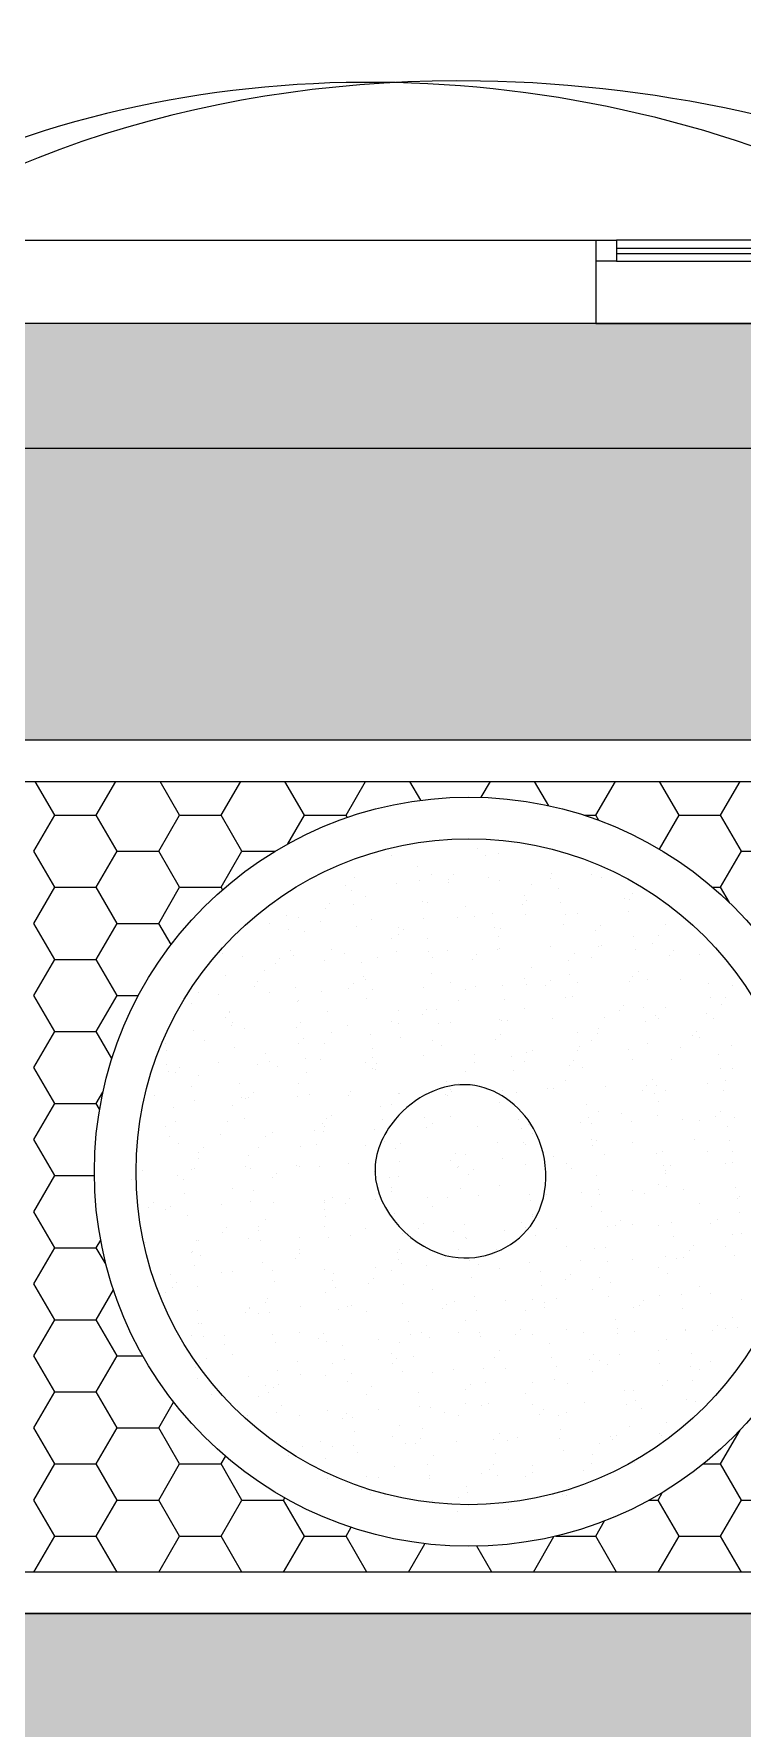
# Model space of a CAD drawing. Header units: metres. Extents: x -22 to 82, y -7 to 32.
# Drawn here: x -15.594 to -13.893, y 9.725 to 13.796 of the extents above; entities that cross this region are included whole.
import ezdxf

# ---------------------------------------------------------------- set-up
doc = ezdxf.new("R2010")
doc.units = ezdxf.units.M
doc.header["$LTSCALE"] = 2
doc.header["$MEASUREMENT"] = 0
doc.layers.add('ZHATCH_VEREDA', color=254, linetype='CONTINUOUS')
doc.layers.add('ZSILUETAEDIFICIO', color=253, linetype='CONTINUOUS')

msp = doc.modelspace()

# ---------------------------------------------------------------- hatches: boundary and pattern name
at = {"layer": 'ZHATCH_VEREDA'}
h = msp.add_hatch(color=256, dxfattribs=at)
h.dxf.hatch_style = 1
h.paths.add_polyline_path([(-10.9944, 13.1), (-18.2444, 13.1), (-18.2444, 12.1), (-10.9944, 12.1)])
h = msp.add_hatch(color=256, dxfattribs=at)
h.dxf.hatch_style = 1
h.paths.add_polyline_path([(-10.9944, 10), (-18.2444, 10), (-18.2444, 8.5), (-10.9944, 8.5)])

# ---------------------------------------------------------------- linework, layer by layer
at = {"layer": 'ZSILUETAEDIFICIO'}
for p, q in [((-15.7946, 13.3, 0), (-14.2446, 13.3, 0)), ((-14.2446, 13.3, 0), (-14.2446, 13.1, 0)), ((-10.9944, 13.1), (-18.0444, 13.1)), ((-14.2446, 13.1, 0), (-15.7946, 13.1, 0)), ((-14.2446, 13.1, 0), (-13.3446, 13.1, 0)), ((-18.8445, 12.8005), (-10.9944, 12.8005)), ((-18.0944, 12.1), (-10.9944, 12.1)), ((-17.9944, 12), (-11.0944, 12)), ((-11.0944, 10.1), (-17.9944, 10.1)), ((-10.9944, 10.0004), (-18.8569, 10.0006)), ((-10.9944, 10), (-18.0944, 10))]:
    msp.add_line(p, q, dxfattribs=at)
at = {"layer": 'ZSILUETAEDIFICIO', "linetype": 'Continuous'}
for p, q in [((-14.2446, 13.3, 0), (-14.1943, 13.3, 0)), ((-13.3949, 13.3, 0), (-14.1943, 13.3, 0)), ((-14.1943, 13.3, 0), (-14.1943, 13.2497, 0)), ((-13.3949, 13.2805, 0), (-14.1943, 13.2805, 0)), ((-14.1943, 13.2497, 0), (-14.2446, 13.2497, 0)), ((-14.1943, 13.2684, 0), (-13.3949, 13.2684, 0)), ((-14.1943, 13.2497, 0), (-13.3949, 13.2497, 0)), ((-15.5444, 11.9187), (-15.5913, 12)), ((-15.4444, 11.9187), (-15.3974, 12)), ((-15.2444, 11.9187), (-15.2913, 12)), ((-15.1444, 11.9187), (-15.0974, 12)), ((-14.9444, 11.9187), (-14.9913, 12)), ((-14.8444, 11.9187), (-14.7974, 12)), ((-14.6651, 11.9545), (-14.6913, 12)), ((-14.5196, 11.9616), (-14.4974, 12)), ((-14.3575, 11.9414), (-14.3913, 12)), ((-14.2444, 11.9187), (-14.1974, 12)), ((-14.0444, 11.9187), (-14.0913, 12)), ((-13.9444, 11.9187), (-13.8974, 12)), ((-15.5944, 11.832), (-15.5444, 11.9187)), ((-15.5444, 11.9187), (-15.4444, 11.9187)), ((-15.3944, 11.832), (-15.4444, 11.9187)), ((-15.2944, 11.832), (-15.2444, 11.9187)), ((-15.2444, 11.9187), (-15.1444, 11.9187)), ((-15.0944, 11.832), (-15.1444, 11.9187)), ((-14.984, 11.8499), (-14.9444, 11.9187)), ((-14.9444, 11.9187), (-14.8444, 11.9187)), ((-14.8413, 11.9133), (-14.8444, 11.9187)), ((-14.273, 11.9187), (-14.2444, 11.9187)), ((-14.2372, 11.9063), (-14.2444, 11.9187)), ((-14.0915, 11.8371), (-14.0444, 11.9187)), ((-14.0444, 11.9187), (-13.9444, 11.9187)), ((-13.8944, 11.832), (-13.9444, 11.9187)), ((-15.5444, 11.7454), (-15.5944, 11.832)), ((-15.4444, 11.7454), (-15.3944, 11.832)), ((-15.3944, 11.832), (-15.2944, 11.832)), ((-15.2444, 11.7454), (-15.2944, 11.832)), ((-15.1444, 11.7454), (-15.0944, 11.832)), ((-15.0944, 11.832), (-15.015, 11.832)), ((-14.7362, 11.8209), (-14.7362, 11.8209)), ((-14.5282, 11.8397), (-14.5282, 11.8397)), ((-14.5098, 11.8214), (-14.5098, 11.8214)), ((-14.4776, 11.8271), (-14.4776, 11.8271)), ((-13.9444, 11.7454), (-13.8944, 11.832)), ((-13.8944, 11.832), (-13.7944, 11.832)), ((-14.8248, 11.7698), (-14.8248, 11.7698)), ((-14.6721, 11.7958), (-14.6721, 11.7958)), ((-14.6379, 11.7754), (-14.6379, 11.7754)), ((-14.5866, 11.776), (-14.5866, 11.776)), ((-14.503, 11.7694), (-14.503, 11.7694)), ((-14.3528, 11.766), (-14.3528, 11.766)), ((-14.3519, 11.7785), (-14.3519, 11.7785)), ((-14.2551, 11.7767), (-14.2551, 11.7767)), ((-14.2295, 11.77), (-14.2295, 11.77)), ((-15.5944, 11.6588), (-15.5444, 11.7454)), ((-15.5444, 11.7454), (-15.4444, 11.7454)), ((-15.3944, 11.6588), (-15.4444, 11.7454)), ((-15.2944, 11.6588), (-15.2444, 11.7454)), ((-15.2444, 11.7454), (-15.1444, 11.7454)), ((-15.1411, 11.7398), (-15.1444, 11.7454)), ((-14.8461, 11.7498), (-14.8461, 11.7498)), ((-14.8301, 11.7367), (-14.8301, 11.7367)), ((-14.7228, 11.7539), (-14.7228, 11.7539)), ((-14.6678, 11.7624), (-14.6678, 11.7624)), ((-14.5994, 11.7579), (-14.5994, 11.7579)), ((-14.5974, 11.7642), (-14.5974, 11.7642)), ((-14.4761, 11.7619), (-14.4761, 11.7619)), ((-14.4153, 11.725), (-14.4153, 11.725)), ((-14.3981, 11.752), (-14.3981, 11.752)), ((-14.3336, 11.7415), (-14.3336, 11.7415)), ((-14.1567, 11.7312), (-14.1567, 11.7312)), ((-13.9634, 11.7454), (-13.9444, 11.7454)), ((-13.9233, 11.7089), (-13.9444, 11.7454)), ((-14.894, 11.6943), (-14.894, 11.6943)), ((-14.8832, 11.7061), (-14.8832, 11.7061)), ((-14.8257, 11.7034), (-14.8257, 11.7034)), ((-14.7981, 11.7237), (-14.7981, 11.7237)), ((-14.6609, 11.7104), (-14.6609, 11.7104)), ((-14.6484, 11.7085), (-14.6484, 11.7085)), ((-14.5584, 11.7003), (-14.5584, 11.7003)), ((-14.421, 11.703), (-14.421, 11.703)), ((-14.4102, 11.7148), (-14.4102, 11.7148)), ((-14.3292, 11.7082), (-14.3292, 11.7082)), ((-14.2895, 11.6835), (-14.2895, 11.6835)), ((-14.1755, 11.7173), (-14.1755, 11.7173)), ((-14.1662, 11.6875), (-14.1662, 11.6875)), ((-14.1644, 11.7152), (-14.1644, 11.7152)), ((-15.5444, 11.5722), (-15.5944, 11.6588)), ((-15.4444, 11.5722), (-15.3944, 11.6588)), ((-15.3944, 11.6588), (-15.2944, 11.6588)), ((-15.2648, 11.6076), (-15.2944, 11.6588)), ((-15.0294, 11.6593), (-15.0294, 11.6593)), ((-14.988, 11.6777), (-14.988, 11.6777)), ((-14.9836, 11.6444), (-14.9836, 11.6444)), ((-14.9584, 11.672), (-14.9584, 11.672)), ((-14.9061, 11.6633), (-14.9061, 11.6633)), ((-14.8188, 11.6514), (-14.8188, 11.6514)), ((-14.7828, 11.6673), (-14.7828, 11.6673)), ((-14.7187, 11.6486), (-14.7187, 11.6486)), ((-14.7068, 11.6448), (-14.7068, 11.6448)), ((-14.6594, 11.6714), (-14.6594, 11.6714)), ((-14.5756, 11.6733), (-14.5756, 11.6733)), ((-14.5361, 11.6754), (-14.5361, 11.6754)), ((-14.4915, 11.6825), (-14.4915, 11.6825)), ((-14.4871, 11.6492), (-14.4871, 11.6492)), ((-14.4721, 11.6473), (-14.4721, 11.6473)), ((-14.4128, 11.6794), (-14.4128, 11.6794)), ((-14.3223, 11.6562), (-14.3223, 11.6562)), ((-14.317, 11.6795), (-14.317, 11.6795)), ((-14.2339, 11.6536), (-14.2339, 11.6536)), ((-14.0773, 11.656), (-14.0773, 11.656)), ((-14.945, 11.6386), (-14.945, 11.6386)), ((-14.7359, 11.6216), (-14.7359, 11.6216)), ((-14.7176, 11.633), (-14.7176, 11.633)), ((-14.6495, 11.6235), (-14.6495, 11.6235)), ((-14.4772, 11.6278), (-14.4772, 11.6278)), ((-14.3536, 11.6022), (-14.3536, 11.6022)), ((-14.2447, 11.6418), (-14.2447, 11.6418)), ((-14.2375, 11.6043), (-14.2375, 11.6043)), ((-14.2303, 11.6063), (-14.2303, 11.6063)), ((-14.153, 11.6282), (-14.153, 11.6282)), ((-14.107, 11.6103), (-14.107, 11.6103)), ((-14.0945, 11.629), (-14.0945, 11.629)), ((-15.5944, 11.4856), (-15.5444, 11.5722)), ((-15.5444, 11.5722), (-15.4444, 11.5722)), ((-15.3944, 11.4856), (-15.4444, 11.5722)), ((-15.1416, 11.5854), (-15.1416, 11.5854)), ((-15.0935, 11.5781), (-15.0935, 11.5781)), ((-15.0142, 11.5631), (-15.0142, 11.5631)), ((-15.0034, 11.5749), (-15.0034, 11.5749)), ((-14.9768, 11.5924), (-14.9768, 11.5924)), ((-14.9702, 11.5821), (-14.9702, 11.5821)), ((-14.8961, 11.5699), (-14.8961, 11.5699)), ((-14.8789, 11.5969), (-14.8789, 11.5969)), ((-14.8469, 11.5861), (-14.8469, 11.5861)), ((-14.8074, 11.5645), (-14.8074, 11.5645)), ((-14.7686, 11.5774), (-14.7686, 11.5774)), ((-14.7235, 11.5902), (-14.7235, 11.5902)), ((-14.6451, 11.5902), (-14.6451, 11.5902)), ((-14.6375, 11.5761), (-14.6375, 11.5761)), ((-14.6002, 11.5942), (-14.6002, 11.5942)), ((-14.5412, 11.5718), (-14.5412, 11.5718)), ((-14.5304, 11.5836), (-14.5304, 11.5836)), ((-14.4803, 11.5971), (-14.4803, 11.5971)), ((-14.4769, 11.5982), (-14.4769, 11.5982)), ((-14.3109, 11.5692), (-14.3109, 11.5692)), ((-14.2957, 11.5861), (-14.2957, 11.5861)), ((-14.2547, 11.5773), (-14.2547, 11.5773)), ((-14.1486, 11.5949), (-14.1486, 11.5949)), ((-14.0683, 11.5806), (-14.0683, 11.5806)), ((-14.0575, 11.5924), (-14.0575, 11.5924)), ((-13.9961, 11.5836), (-13.9961, 11.5836)), ((-15.1347, 11.5334), (-15.1347, 11.5334)), ((-15.0392, 11.5452), (-15.0392, 11.5452)), ((-14.803, 11.5312), (-14.803, 11.5312)), ((-14.7978, 11.5244), (-14.7978, 11.5244)), ((-14.6382, 11.5381), (-14.6382, 11.5381)), ((-14.415, 11.5257), (-14.415, 11.5257)), ((-14.3978, 11.5526), (-14.3978, 11.5526)), ((-14.3541, 11.5224), (-14.3541, 11.5224)), ((-14.3065, 11.5359), (-14.3065, 11.5359)), ((-14.1564, 11.5319), (-14.1564, 11.5319)), ((-14.1417, 11.5429), (-14.1417, 11.5429)), ((-14.1193, 11.5249), (-14.1193, 11.5249)), ((-14.0407, 11.524), (-14.0407, 11.524)), ((-15.5444, 11.399), (-15.5944, 11.4856)), ((-15.4444, 11.399), (-15.3944, 11.4856)), ((-15.3944, 11.4856), (-15.3431, 11.4856)), ((-15.1995, 11.4935), (-15.1995, 11.4935)), ((-15.1506, 11.4877), (-15.1506, 11.4877)), ((-15.0652, 11.5074), (-15.0652, 11.5074)), ((-15.0564, 11.5182), (-15.0564, 11.5182)), ((-15.0273, 11.4917), (-15.0273, 11.4917)), ((-14.9653, 11.5055), (-14.9653, 11.5055)), ((-14.9039, 11.4958), (-14.9039, 11.4958)), ((-14.8378, 11.5019), (-14.8378, 11.5019)), ((-14.827, 11.5137), (-14.827, 11.5137)), ((-14.7806, 11.4998), (-14.7806, 11.4998)), ((-14.6573, 11.5038), (-14.6573, 11.5038)), ((-14.5923, 11.5162), (-14.5923, 11.5162)), ((-14.558, 11.501), (-14.558, 11.501)), ((-14.534, 11.5079), (-14.534, 11.5079)), ((-14.4688, 11.5102), (-14.4688, 11.5102)), ((-14.4107, 11.5119), (-14.4107, 11.5119)), ((-14.3649, 11.5106), (-14.3649, 11.5106)), ((-14.3166, 11.4802), (-14.3166, 11.4802)), ((-14.2997, 11.4839), (-14.2997, 11.4839)), ((-14.2874, 11.5159), (-14.2874, 11.5159)), ((-14.164, 11.52), (-14.164, 11.52)), ((-13.9724, 11.515), (-13.9724, 11.515)), ((-13.968, 11.4817), (-13.968, 11.4817)), ((-13.9338, 11.4814), (-13.9338, 11.4814)), ((-13.9166, 11.5084), (-13.9166, 11.5084)), ((-15.2167, 11.4665), (-15.2167, 11.4665)), ((-15.1236, 11.4437), (-15.1236, 11.4437)), ((-15.1233, 11.4465), (-15.1233, 11.4465)), ((-14.9609, 11.4722), (-14.9609, 11.4722)), ((-14.958, 11.4727), (-14.958, 11.4727)), ((-14.8888, 11.4462), (-14.8888, 11.4462)), ((-14.7962, 11.4791), (-14.7962, 11.4791)), ((-14.7183, 11.4493), (-14.7183, 11.4493)), ((-14.6614, 11.4407), (-14.6614, 11.4407)), ((-14.6506, 11.4525), (-14.6506, 11.4525)), ((-14.6268, 11.4512), (-14.6268, 11.4512)), ((-14.5752, 11.474), (-14.5752, 11.474)), ((-14.4645, 11.4769), (-14.4645, 11.4769)), ((-14.4159, 11.4549), (-14.4159, 11.4549)), ((-14.1885, 11.4494), (-14.1885, 11.4494)), ((-14.1777, 11.4612), (-14.1777, 11.4612)), ((-14.1303, 11.456), (-14.1303, 11.456)), ((-14.0769, 11.4567), (-14.0769, 11.4567)), ((-13.9774, 11.4415), (-13.9774, 11.4415)), ((-13.943, 11.4637), (-13.943, 11.4637)), ((-15.5944, 11.3124), (-15.5444, 11.399)), ((-15.5444, 11.399), (-15.4444, 11.399)), ((-15.4069, 11.3342), (-15.4444, 11.399)), ((-15.2106, 11.4012), (-15.2106, 11.4012)), ((-15.1344, 11.4319), (-15.1344, 11.4319)), ((-15.1189, 11.4131), (-15.1189, 11.4131)), ((-15.1183, 11.4211), (-15.1183, 11.4211)), ((-15.0873, 11.4052), (-15.0873, 11.4052)), ((-14.9639, 11.4092), (-14.9639, 11.4092)), ((-14.9541, 11.4201), (-14.9541, 11.4201)), ((-14.8406, 11.4133), (-14.8406, 11.4133)), ((-14.7355, 11.4223), (-14.7355, 11.4223)), ((-14.7173, 11.4173), (-14.7173, 11.4173)), ((-14.6224, 11.4179), (-14.6224, 11.4179)), ((-14.594, 11.4213), (-14.594, 11.4213)), ((-14.4769, 11.4285), (-14.4769, 11.4285)), ((-14.4707, 11.4254), (-14.4707, 11.4254)), ((-14.4576, 11.4249), (-14.4576, 11.4249)), ((-14.3474, 11.4294), (-14.3474, 11.4294)), ((-14.2372, 11.405), (-14.2372, 11.405)), ((-14.224, 11.4334), (-14.224, 11.4334)), ((-14.1259, 11.4226), (-14.1259, 11.4226)), ((-14.1007, 11.4375), (-14.1007, 11.4375)), ((-14.0941, 11.4297), (-14.0941, 11.4297)), ((-14.0013, 11.4), (-14.0013, 11.4)), ((-13.9611, 11.4296), (-13.9611, 11.4296)), ((-15.2812, 11.3874), (-15.2812, 11.3874)), ((-15.2786, 11.3694), (-15.2786, 11.3694)), ((-15.1854, 11.3762), (-15.1854, 11.3762)), ((-15.112, 11.3611), (-15.112, 11.3611)), ((-14.958, 11.3707), (-14.958, 11.3707)), ((-14.9472, 11.3825), (-14.9472, 11.3825)), ((-14.8958, 11.3706), (-14.8958, 11.3706)), ((-14.8786, 11.3976), (-14.8786, 11.3976)), ((-14.7847, 11.3922), (-14.7847, 11.3922)), ((-14.7803, 11.3589), (-14.7803, 11.3589)), ((-14.7125, 11.385), (-14.7125, 11.385)), ((-14.6371, 11.3768), (-14.6371, 11.3768)), ((-14.6155, 11.3659), (-14.6155, 11.3659)), ((-14.4851, 11.3794), (-14.4851, 11.3794)), ((-14.4743, 11.3912), (-14.4743, 11.3912)), ((-14.2882, 11.3969), (-14.2882, 11.3969)), ((-14.2838, 11.3636), (-14.2838, 11.3636)), ((-14.2544, 11.378), (-14.2544, 11.378)), ((-14.2395, 11.3937), (-14.2395, 11.3937)), ((-14.1191, 11.3706), (-14.1191, 11.3706)), ((-14.0415, 11.3603), (-14.0415, 11.3603)), ((-14.0121, 11.3882), (-14.0121, 11.3882)), ((-13.9957, 11.3843), (-13.9957, 11.3843)), ((-13.9182, 11.3643), (-13.9182, 11.3643)), ((-15.2768, 11.3541), (-15.2768, 11.3541)), ((-15.2747, 11.32), (-15.2747, 11.32)), ((-15.1514, 11.324), (-15.1514, 11.324)), ((-15.056, 11.3189), (-15.056, 11.3189)), ((-15.0388, 11.3459), (-15.0388, 11.3459)), ((-15.028, 11.328), (-15.028, 11.328)), ((-14.9427, 11.3332), (-14.9427, 11.3332)), ((-14.9047, 11.3321), (-14.9047, 11.3321)), ((-14.7974, 11.3251), (-14.7974, 11.3251)), ((-14.7814, 11.3361), (-14.7814, 11.3361)), ((-14.7708, 11.3213), (-14.7708, 11.3213)), ((-14.6581, 11.3401), (-14.6581, 11.3401)), ((-14.5361, 11.3238), (-14.5361, 11.3238)), ((-14.5348, 11.3442), (-14.5348, 11.3442)), ((-14.4462, 11.3379), (-14.4462, 11.3379)), ((-14.4146, 11.3264), (-14.4146, 11.3264)), ((-14.4115, 11.3482), (-14.4115, 11.3482)), ((-14.3974, 11.3533), (-14.3974, 11.3533)), ((-14.3087, 11.3182), (-14.3087, 11.3182)), ((-14.2979, 11.33), (-14.2979, 11.33)), ((-14.2881, 11.3522), (-14.2881, 11.3522)), ((-14.1648, 11.3562), (-14.1648, 11.3562)), ((-14.156, 11.3326), (-14.156, 11.3326)), ((-14.0632, 11.3325), (-14.0632, 11.3325)), ((-13.9497, 11.3427), (-13.9497, 11.3427)), ((-15.5444, 11.2258), (-15.5944, 11.3124)), ((-15.27, 11.3021), (-15.27, 11.3021)), ((-15.2546, 11.3007), (-15.2546, 11.3007)), ((-15.2438, 11.3125), (-15.2438, 11.3125)), ((-15.1991, 11.2942), (-15.1991, 11.2942)), ((-15.009, 11.315), (-15.009, 11.315)), ((-14.9383, 11.2999), (-14.9383, 11.2999)), ((-14.7816, 11.3095), (-14.7816, 11.3095)), ((-14.7735, 11.3069), (-14.7735, 11.3069)), ((-14.6041, 11.2789), (-14.6041, 11.2789)), ((-14.5577, 11.3017), (-14.5577, 11.3017)), ((-14.4418, 11.3046), (-14.4418, 11.3046)), ((-14.3163, 11.2809), (-14.3163, 11.2809)), ((-14.277, 11.3116), (-14.277, 11.3116)), ((-14.1076, 11.2837), (-14.1076, 11.2837)), ((-13.9453, 11.3094), (-13.9453, 11.3094)), ((-13.9335, 11.2821), (-13.9335, 11.2821)), ((-13.9163, 11.3091), (-13.9163, 11.3091)), ((-15.4444, 11.2258), (-15.4285, 11.2534)), ((-15.3056, 11.2451), (-15.3056, 11.2451)), ((-15.2163, 11.2672), (-15.2163, 11.2672)), ((-15.1006, 11.2742), (-15.1006, 11.2742)), ((-15.0962, 11.2409), (-15.0962, 11.2409)), ((-15.0851, 11.2377), (-15.0851, 11.2377)), ((-15.0782, 11.2395), (-15.0782, 11.2395)), ((-15.0674, 11.2513), (-15.0674, 11.2513)), ((-14.9618, 11.2417), (-14.9618, 11.2417)), ((-14.9577, 11.2734), (-14.9577, 11.2734)), ((-14.9314, 11.2478), (-14.9314, 11.2478)), ((-14.8385, 11.2457), (-14.8385, 11.2457)), ((-14.8327, 11.2538), (-14.8327, 11.2538)), ((-14.7179, 11.25), (-14.7179, 11.25)), ((-14.7152, 11.2498), (-14.7152, 11.2498)), ((-14.6053, 11.2483), (-14.6053, 11.2483)), ((-14.5997, 11.2456), (-14.5997, 11.2456)), ((-14.5945, 11.2601), (-14.5945, 11.2601)), ((-14.5919, 11.2538), (-14.5919, 11.2538)), ((-14.5749, 11.2747), (-14.5749, 11.2747)), ((-14.4685, 11.2578), (-14.4685, 11.2578)), ((-14.4349, 11.2526), (-14.4349, 11.2526)), ((-14.3597, 11.2625), (-14.3597, 11.2625)), ((-14.3452, 11.2619), (-14.3452, 11.2619)), ((-14.2219, 11.2659), (-14.2219, 11.2659)), ((-14.1323, 11.257), (-14.1323, 11.257)), ((-14.1215, 11.2688), (-14.1215, 11.2688)), ((-14.1032, 11.2504), (-14.1032, 11.2504)), ((-14.0986, 11.2699), (-14.0986, 11.2699)), ((-14.0765, 11.2574), (-14.0765, 11.2574)), ((-13.9753, 11.274), (-13.9753, 11.274)), ((-13.9384, 11.2573), (-13.9384, 11.2573)), ((-15.5944, 11.1392), (-15.5444, 11.2258)), ((-15.5444, 11.2258), (-15.4444, 11.2258)), ((-15.4364, 11.2121), (-15.4444, 11.2258)), ((-15.3318, 11.2296), (-15.3318, 11.2296)), ((-15.2585, 11.2152), (-15.2585, 11.2152)), ((-15.2084, 11.2336), (-15.2084, 11.2336)), ((-15.1179, 11.2217), (-15.1179, 11.2217)), ((-14.8782, 11.1983), (-14.8782, 11.1983)), ((-14.762, 11.2199), (-14.762, 11.2199)), ((-14.7351, 11.223), (-14.7351, 11.223)), ((-14.4765, 11.2292), (-14.4765, 11.2292)), ((-14.4181, 11.1988), (-14.4181, 11.1988)), ((-14.2655, 11.2247), (-14.2655, 11.2247)), ((-14.2368, 11.2057), (-14.2368, 11.2057)), ((-14.1834, 11.2013), (-14.1834, 11.2013)), ((-14.0964, 11.1983), (-14.0964, 11.1983)), ((-14.0937, 11.2304), (-14.0937, 11.2304)), ((-13.956, 11.1958), (-13.956, 11.1958)), ((-13.9452, 11.2076), (-13.9452, 11.2076)), ((-15.2782, 11.1701), (-15.2782, 11.1701)), ((-15.2541, 11.1819), (-15.2541, 11.1819)), ((-15.1292, 11.1838), (-15.1292, 11.1838)), ((-15.0894, 11.1888), (-15.0894, 11.1888)), ((-15.0218, 11.1552), (-15.0218, 11.1552)), ((-14.92, 11.1609), (-14.92, 11.1609)), ((-14.9019, 11.1783), (-14.9019, 11.1783)), ((-14.8985, 11.1592), (-14.8985, 11.1592)), ((-14.8954, 11.1713), (-14.8954, 11.1713)), ((-14.891, 11.1901), (-14.891, 11.1901)), ((-14.7752, 11.1632), (-14.7752, 11.1632)), ((-14.7577, 11.1866), (-14.7577, 11.1866)), ((-14.6563, 11.1926), (-14.6563, 11.1926)), ((-14.6519, 11.1673), (-14.6519, 11.1673)), ((-14.6368, 11.1775), (-14.6368, 11.1775)), ((-14.5929, 11.1936), (-14.5929, 11.1936)), ((-14.5285, 11.1713), (-14.5285, 11.1713)), ((-14.4289, 11.187), (-14.4289, 11.187)), ((-14.4235, 11.1657), (-14.4235, 11.1657)), ((-14.4052, 11.1753), (-14.4052, 11.1753)), ((-14.3971, 11.154), (-14.3971, 11.154)), ((-14.2819, 11.1794), (-14.2819, 11.1794)), ((-14.2612, 11.1914), (-14.2612, 11.1914)), ((-14.254, 11.1787), (-14.254, 11.1787)), ((-14.1586, 11.1834), (-14.1586, 11.1834)), ((-14.0353, 11.1874), (-14.0353, 11.1874)), ((-13.9954, 11.185), (-13.9954, 11.185)), ((-13.927, 11.1704), (-13.927, 11.1704)), ((-13.912, 11.1915), (-13.912, 11.1915)), ((-15.5444, 11.0526), (-15.5944, 11.1392)), ((-15.2684, 11.1471), (-15.2684, 11.1471)), ((-15.2473, 11.1298), (-15.2473, 11.1298)), ((-15.1876, 11.1201), (-15.1876, 11.1201)), ((-15.1451, 11.1511), (-15.1451, 11.1511)), ((-15.0557, 11.1196), (-15.0557, 11.1196)), ((-15.0385, 11.1466), (-15.0385, 11.1466)), ((-14.9529, 11.1226), (-14.9529, 11.1226)), ((-14.9156, 11.1276), (-14.9156, 11.1276)), ((-14.797, 11.1258), (-14.797, 11.1258)), ((-14.7508, 11.1346), (-14.7508, 11.1346)), ((-14.7255, 11.1171), (-14.7255, 11.1171)), ((-14.7147, 11.1289), (-14.7147, 11.1289)), ((-14.4799, 11.1314), (-14.4799, 11.1314)), ((-14.4191, 11.1324), (-14.4191, 11.1324)), ((-14.4143, 11.127), (-14.4143, 11.127)), ((-14.2543, 11.1393), (-14.2543, 11.1393)), ((-14.2525, 11.1258), (-14.2525, 11.1258)), ((-14.2417, 11.1376), (-14.2417, 11.1376)), ((-14.1556, 11.1333), (-14.1556, 11.1333)), ((-14.007, 11.1401), (-14.007, 11.1401)), ((-13.9226, 11.1371), (-13.9226, 11.1371)), ((-15.1987, 11.0949), (-15.1987, 11.0949)), ((-15.1984, 11.1083), (-15.1984, 11.1083)), ((-15.0859, 11.074), (-15.0859, 11.074)), ((-15.0779, 11.1019), (-15.0779, 11.1019)), ((-14.9626, 11.078), (-14.9626, 11.078)), ((-14.9573, 11.0741), (-14.9573, 11.0741)), ((-14.9087, 11.0756), (-14.9087, 11.0756)), ((-14.8393, 11.082), (-14.8393, 11.082)), ((-14.716, 11.0861), (-14.716, 11.0861)), ((-14.5926, 11.0901), (-14.5926, 11.0901)), ((-14.5814, 11.1067), (-14.5814, 11.1067)), ((-14.577, 11.0733), (-14.577, 11.0733)), ((-14.5745, 11.0754), (-14.5745, 11.0754)), ((-14.5573, 11.1023), (-14.5573, 11.1023)), ((-14.4693, 11.0941), (-14.4693, 11.0941)), ((-14.4122, 11.0803), (-14.4122, 11.0803)), ((-14.346, 11.0981), (-14.346, 11.0981)), ((-14.3159, 11.0816), (-14.3159, 11.0816)), ((-14.2227, 11.1022), (-14.2227, 11.1022)), ((-14.0994, 11.1062), (-14.0994, 11.1062)), ((-14.0849, 11.1114), (-14.0849, 11.1114)), ((-14.0805, 11.0781), (-14.0805, 11.0781)), ((-14.0654, 11.0764), (-14.0654, 11.0764)), ((-13.9761, 11.1102), (-13.9761, 11.1102)), ((-13.9331, 11.0828), (-13.9331, 11.0828)), ((-13.9159, 11.1098), (-13.9159, 11.1098)), ((-13.9158, 11.0851), (-13.9158, 11.0851)), ((-15.5944, 10.966), (-15.5444, 11.0526)), ((-15.5444, 11.0526), (-15.449, 11.0526)), ((-15.359, 11.0432), (-15.359, 11.0432)), ((-15.3325, 11.0659), (-15.3325, 11.0659)), ((-15.2494, 11.0527), (-15.2494, 11.0527)), ((-15.2358, 11.0429), (-15.2358, 11.0429)), ((-15.2159, 11.0679), (-15.2159, 11.0679)), ((-15.2092, 11.0699), (-15.2092, 11.0699)), ((-15.0735, 11.0686), (-15.0735, 11.0686)), ((-15.0221, 11.0471), (-15.0221, 11.0471)), ((-15.0112, 11.0589), (-15.0112, 11.0589)), ((-14.7765, 11.0614), (-14.7765, 11.0614)), ((-14.7394, 11.0477), (-14.7394, 11.0477)), ((-14.7176, 11.0507), (-14.7176, 11.0507)), ((-14.5491, 11.0559), (-14.5491, 11.0559)), ((-14.5383, 11.0677), (-14.5383, 11.0677)), ((-14.3036, 11.0702), (-14.3036, 11.0702)), ((-14.2429, 11.0524), (-14.2429, 11.0524)), ((-14.0762, 11.0646), (-14.0762, 11.0646)), ((-14.0762, 11.0581), (-14.0762, 11.0581)), ((-15.2315, 11.0096), (-15.2315, 11.0096)), ((-15.1176, 11.0224), (-15.1176, 11.0224)), ((-15.0731, 10.9914), (-15.0731, 10.9914)), ((-15.0667, 11.0166), (-15.0667, 11.0166)), ((-14.8964, 10.9917), (-14.8964, 10.9917)), ((-14.8778, 10.999), (-14.8778, 10.999)), ((-14.8349, 10.9977), (-14.8349, 10.9977)), ((-14.773, 10.9957), (-14.773, 10.9957)), ((-14.735, 11.0143), (-14.735, 11.0143)), ((-14.7348, 11.0237), (-14.7348, 11.0237)), ((-14.6497, 10.9997), (-14.6497, 10.9997)), ((-14.6001, 11.0002), (-14.6001, 11.0002)), ((-14.5702, 11.0213), (-14.5702, 11.0213)), ((-14.5264, 11.0038), (-14.5264, 11.0038)), ((-14.4762, 11.0299), (-14.4762, 11.0299)), ((-14.4031, 11.0078), (-14.4031, 11.0078)), ((-14.4008, 10.9934), (-14.4008, 10.9934)), ((-14.3727, 10.9947), (-14.3727, 10.9947)), ((-14.3619, 11.0065), (-14.3619, 11.0065)), ((-14.2798, 11.0118), (-14.2798, 11.0118)), ((-14.2385, 11.0191), (-14.2385, 11.0191)), ((-14.2364, 11.0064), (-14.2364, 11.0064)), ((-14.1565, 11.0159), (-14.1565, 11.0159)), ((-14.1272, 11.0089), (-14.1272, 11.0089)), ((-14.0934, 11.0311), (-14.0934, 11.0311)), ((-14.0737, 11.0261), (-14.0737, 11.0261)), ((-14.0331, 11.0199), (-14.0331, 11.0199)), ((-13.9098, 11.0239), (-13.9098, 11.0239)), ((-13.9043, 10.9981), (-13.9043, 10.9981)), ((-13.8998, 11.0034), (-13.8998, 11.0034)), ((-15.5444, 10.8794), (-15.5944, 10.966)), ((-15.3186, 10.9772), (-15.3186, 10.9772)), ((-15.3078, 10.989), (-15.3078, 10.989)), ((-15.2778, 10.9708), (-15.2778, 10.9708)), ((-15.2663, 10.9796), (-15.2663, 10.9796)), ((-15.2246, 10.9576), (-15.2246, 10.9576)), ((-15.143, 10.9836), (-15.143, 10.9836)), ((-15.0197, 10.9876), (-15.0197, 10.9876)), ((-14.8973, 10.9886), (-14.8973, 10.9886)), ((-14.895, 10.972), (-14.895, 10.972)), ((-14.8929, 10.9553), (-14.8929, 10.9553)), ((-14.8457, 10.9859), (-14.8457, 10.9859)), ((-14.7281, 10.9623), (-14.7281, 10.9623)), ((-14.6364, 10.9782), (-14.6364, 10.9782)), ((-14.3967, 10.9547), (-14.3967, 10.9547)), ((-14.3964, 10.9601), (-14.3964, 10.9601)), ((-14.2536, 10.9794), (-14.2536, 10.9794)), ((-14.2316, 10.9671), (-14.2316, 10.9671)), ((-13.995, 10.9856), (-13.995, 10.9856)), ((-13.8999, 10.9648), (-13.8999, 10.9648)), ((-15.1423, 10.916), (-15.1423, 10.916)), ((-15.1314, 10.9277), (-15.1314, 10.9277)), ((-15.0553, 10.9203), (-15.0553, 10.9203)), ((-15.0552, 10.9296), (-15.0552, 10.9296)), ((-15.0381, 10.9473), (-15.0381, 10.9473)), ((-14.8967, 10.9302), (-14.8967, 10.9302)), ((-14.7967, 10.9265), (-14.7967, 10.9265)), ((-14.7097, 10.9132), (-14.7097, 10.9132)), ((-14.6693, 10.9247), (-14.6693, 10.9247)), ((-14.6585, 10.9365), (-14.6585, 10.9365)), ((-14.5864, 10.9172), (-14.5864, 10.9172)), ((-14.5587, 10.9344), (-14.5587, 10.9344)), ((-14.4631, 10.9213), (-14.4631, 10.9213)), ((-14.4238, 10.939), (-14.4238, 10.939)), ((-14.4139, 10.9277), (-14.4139, 10.9277)), ((-14.3398, 10.9253), (-14.3398, 10.9253)), ((-14.2165, 10.9293), (-14.2165, 10.9293)), ((-14.1964, 10.9334), (-14.1964, 10.9334)), ((-14.1856, 10.9452), (-14.1856, 10.9452)), ((-14.1553, 10.934), (-14.1553, 10.934)), ((-14.0931, 10.9334), (-14.0931, 10.9334)), ((-14.0622, 10.9391), (-14.0622, 10.9391)), ((-13.9698, 10.9374), (-13.9698, 10.9374)), ((-13.9508, 10.9477), (-13.9508, 10.9477)), ((-13.9155, 10.9105), (-13.9155, 10.9105)), ((-13.8931, 10.9128), (-13.8931, 10.9128)), ((-15.5944, 10.7928), (-15.5444, 10.8794)), ((-15.5444, 10.8794), (-15.4444, 10.8794)), ((-15.4444, 10.8794), (-15.4339, 10.8976)), ((-15.4209, 10.8388), (-15.4444, 10.8794)), ((-15.3263, 10.893), (-15.3263, 10.893)), ((-15.2132, 10.8706), (-15.2132, 10.8706)), ((-15.203, 10.8971), (-15.203, 10.8971)), ((-15.1984, 10.8956), (-15.1984, 10.8956)), ((-15.0797, 10.9011), (-15.0797, 10.9011)), ((-15.0508, 10.8963), (-15.0508, 10.8963)), ((-14.9569, 10.8748), (-14.9569, 10.8748)), ((-14.9564, 10.9051), (-14.9564, 10.9051)), ((-14.8861, 10.9033), (-14.8861, 10.9033)), ((-14.833, 10.9092), (-14.833, 10.9092)), ((-14.7203, 10.869), (-14.7203, 10.869)), ((-14.7167, 10.8754), (-14.7167, 10.8754)), ((-14.5742, 10.8761), (-14.5742, 10.8761)), ((-14.557, 10.903), (-14.557, 10.903)), ((-14.5544, 10.9011), (-14.5544, 10.9011)), ((-14.4821, 10.8753), (-14.4821, 10.8753)), ((-14.3896, 10.9081), (-14.3896, 10.9081)), ((-14.3155, 10.8823), (-14.3155, 10.8823)), ((-14.2474, 10.8778), (-14.2474, 10.8778)), ((-14.2202, 10.8801), (-14.2202, 10.8801)), ((-14.0579, 10.9058), (-14.0579, 10.9058)), ((-14.02, 10.8722), (-14.02, 10.8722)), ((-14.0092, 10.884), (-14.0092, 10.884)), ((-13.9327, 10.8835), (-13.9327, 10.8835)), ((-15.2156, 10.8686), (-15.2156, 10.8686)), ((-15.2088, 10.8373), (-15.2088, 10.8373)), ((-15.1933, 10.8603), (-15.1933, 10.8603)), ((-15.044, 10.8443), (-15.044, 10.8443)), ((-14.9659, 10.8547), (-14.9659, 10.8547)), ((-14.9551, 10.8665), (-14.9551, 10.8665)), ((-14.7738, 10.832), (-14.7738, 10.832)), ((-14.7172, 10.8514), (-14.7172, 10.8514)), ((-14.7123, 10.8421), (-14.7123, 10.8421)), ((-14.6505, 10.836), (-14.6505, 10.836)), ((-14.5475, 10.849), (-14.5475, 10.849)), ((-14.5272, 10.8401), (-14.5272, 10.8401)), ((-14.4929, 10.8635), (-14.4929, 10.8635)), ((-14.4758, 10.8306), (-14.4758, 10.8306)), ((-14.4039, 10.8441), (-14.4039, 10.8441)), ((-14.2806, 10.8481), (-14.2806, 10.8481)), ((-14.2158, 10.8468), (-14.2158, 10.8468)), ((-14.1572, 10.8521), (-14.1572, 10.8521)), ((-14.093, 10.8318), (-14.093, 10.8318)), ((-14.0758, 10.8588), (-14.0758, 10.8588)), ((-14.051, 10.8538), (-14.051, 10.8538)), ((-14.0339, 10.8562), (-14.0339, 10.8562)), ((-13.9106, 10.8602), (-13.9106, 10.8602)), ((-15.5444, 10.7062), (-15.5944, 10.7928)), ((-15.2671, 10.8159), (-15.2671, 10.8159)), ((-15.2516, 10.7966), (-15.2516, 10.7966)), ((-15.1438, 10.8199), (-15.1438, 10.8199)), ((-15.1172, 10.8231), (-15.1172, 10.8231)), ((-15.0205, 10.8239), (-15.0205, 10.8239)), ((-15.0169, 10.7991), (-15.0169, 10.7991)), ((-14.8971, 10.828), (-14.8971, 10.828)), ((-14.8775, 10.7997), (-14.8775, 10.7997)), ((-14.8746, 10.8164), (-14.8746, 10.8164)), ((-14.7895, 10.7935), (-14.7895, 10.7935)), ((-14.7787, 10.8053), (-14.7787, 10.8053)), ((-14.7344, 10.8244), (-14.7344, 10.8244)), ((-14.7054, 10.79), (-14.7054, 10.79)), ((-14.544, 10.8078), (-14.544, 10.8078)), ((-14.3781, 10.8211), (-14.3781, 10.8211)), ((-14.3737, 10.7878), (-14.3737, 10.7878)), ((-14.3166, 10.8023), (-14.3166, 10.8023)), ((-14.3058, 10.8141), (-14.3058, 10.8141)), ((-14.2361, 10.8071), (-14.2361, 10.8071)), ((-14.2089, 10.7948), (-14.2089, 10.7948)), ((-14.071, 10.8165), (-14.071, 10.8165)), ((-15.4444, 10.7062), (-15.403, 10.7779)), ((-15.2775, 10.7714), (-15.2775, 10.7714)), ((-15.2625, 10.7848), (-15.2625, 10.7848)), ((-15.2019, 10.7853), (-15.2019, 10.7853)), ((-15.0377, 10.748), (-15.0377, 10.748)), ((-15.0325, 10.7574), (-15.0325, 10.7574)), ((-14.8947, 10.7727), (-14.8947, 10.7727)), ((-14.8702, 10.7831), (-14.8702, 10.7831)), ((-14.6361, 10.7789), (-14.6361, 10.7789)), ((-14.5843, 10.7497), (-14.5843, 10.7497)), ((-14.5361, 10.7621), (-14.5361, 10.7621)), ((-14.461, 10.7537), (-14.461, 10.7537)), ((-14.3963, 10.7554), (-14.3963, 10.7554)), ((-14.3376, 10.7578), (-14.3376, 10.7578)), ((-14.2533, 10.7801), (-14.2533, 10.7801)), ((-14.2143, 10.7618), (-14.2143, 10.7618)), ((-14.1294, 10.7528), (-14.1294, 10.7528)), ((-14.091, 10.7658), (-14.091, 10.7658)), ((-14.0396, 10.7669), (-14.0396, 10.7669)), ((-13.9946, 10.7863), (-13.9946, 10.7863)), ((-13.9677, 10.7699), (-13.9677, 10.7699)), ((-13.8946, 10.7553), (-13.8946, 10.7553)), ((-15.5944, 10.6196), (-15.5444, 10.7062)), ((-15.5444, 10.7062), (-15.4444, 10.7062)), ((-15.3944, 10.6196), (-15.4444, 10.7062)), ((-15.2009, 10.7295), (-15.2009, 10.7295)), ((-15.0861, 10.7236), (-15.0861, 10.7236)), ((-15.0775, 10.7336), (-15.0775, 10.7336)), ((-15.0753, 10.7354), (-15.0753, 10.7354)), ((-15.0549, 10.721), (-15.0549, 10.721)), ((-15.0282, 10.7241), (-15.0282, 10.7241)), ((-14.9542, 10.7376), (-14.9542, 10.7376)), ((-14.8634, 10.731), (-14.8634, 10.731)), ((-14.8405, 10.7378), (-14.8405, 10.7378)), ((-14.8309, 10.7416), (-14.8309, 10.7416)), ((-14.7963, 10.7272), (-14.7963, 10.7272)), ((-14.7076, 10.7457), (-14.7076, 10.7457)), ((-14.6131, 10.7323), (-14.6131, 10.7323)), ((-14.6023, 10.7441), (-14.6023, 10.7441)), ((-14.5317, 10.7288), (-14.5317, 10.7288)), ((-14.4135, 10.7284), (-14.4135, 10.7284)), ((-14.3676, 10.7466), (-14.3676, 10.7466)), ((-14.3669, 10.7358), (-14.3669, 10.7358)), ((-14.1975, 10.7079), (-14.1975, 10.7079)), ((-14.1549, 10.7347), (-14.1549, 10.7347)), ((-14.1402, 10.741), (-14.1402, 10.741)), ((-14.0352, 10.7336), (-14.0352, 10.7336)), ((-13.9152, 10.7112), (-13.9152, 10.7112)), ((-15.2152, 10.6693), (-15.2152, 10.6693)), ((-15.198, 10.6963), (-15.198, 10.6963)), ((-15.1905, 10.6984), (-15.1905, 10.6984)), ((-15.1371, 10.6679), (-15.1371, 10.6679)), ((-15.0213, 10.672), (-15.0213, 10.672)), ((-14.9566, 10.6755), (-14.9566, 10.6755)), ((-14.8989, 10.6741), (-14.8989, 10.6741)), ((-14.694, 10.7031), (-14.694, 10.7031)), ((-14.6896, 10.6698), (-14.6896, 10.6698)), ((-14.6642, 10.6766), (-14.6642, 10.6766)), ((-14.5738, 10.6767), (-14.5738, 10.6767)), ((-14.5566, 10.7037), (-14.5566, 10.7037)), ((-14.5248, 10.6768), (-14.5248, 10.6768)), ((-14.521, 10.6672), (-14.521, 10.6672)), ((-14.4368, 10.6711), (-14.4368, 10.6711)), ((-14.426, 10.6829), (-14.426, 10.6829)), ((-14.3976, 10.6712), (-14.3976, 10.6712)), ((-14.3152, 10.683), (-14.3152, 10.683)), ((-14.2743, 10.6753), (-14.2743, 10.6753)), ((-14.1931, 10.6745), (-14.1931, 10.6745)), ((-14.1912, 10.6854), (-14.1912, 10.6854)), ((-14.151, 10.6793), (-14.151, 10.6793)), ((-14.0283, 10.6815), (-14.0283, 10.6815)), ((-14.0277, 10.6833), (-14.0277, 10.6833)), ((-13.9638, 10.6798), (-13.9638, 10.6798)), ((-13.953, 10.6916), (-13.953, 10.6916)), ((-13.9324, 10.6842), (-13.9324, 10.6842)), ((-13.9044, 10.6874), (-13.9044, 10.6874)), ((-15.1861, 10.665), (-15.1861, 10.665)), ((-15.1375, 10.647), (-15.1375, 10.647)), ((-15.0142, 10.6511), (-15.0142, 10.6511)), ((-14.9097, 10.6623), (-14.9097, 10.6623)), ((-14.8909, 10.6551), (-14.8909, 10.6551)), ((-14.8519, 10.6441), (-14.8519, 10.6441)), ((-14.7676, 10.6591), (-14.7676, 10.6591)), ((-14.7341, 10.6251), (-14.7341, 10.6251)), ((-14.7169, 10.652), (-14.7169, 10.652)), ((-14.6443, 10.6632), (-14.6443, 10.6632)), ((-14.4754, 10.6313), (-14.4754, 10.6313)), ((-14.3554, 10.6488), (-14.3554, 10.6488)), ((-14.0926, 10.6325), (-14.0926, 10.6325)), ((-14.0754, 10.6595), (-14.0754, 10.6595)), ((-15.5444, 10.533), (-15.5944, 10.6196)), ((-15.4444, 10.533), (-15.3944, 10.6196)), ((-15.3944, 10.6196), (-15.3328, 10.6196)), ((-15.2063, 10.5924), (-15.2063, 10.5924)), ((-15.1955, 10.6042), (-15.1955, 10.6042)), ((-15.1793, 10.613), (-15.1793, 10.613)), ((-15.1168, 10.6238), (-15.1168, 10.6238)), ((-15.0099, 10.5851), (-15.0099, 10.5851)), ((-14.9607, 10.6067), (-14.9607, 10.6067)), ((-14.8771, 10.6004), (-14.8771, 10.6004)), ((-14.8475, 10.6108), (-14.8475, 10.6108)), ((-14.7333, 10.6011), (-14.7333, 10.6011)), ((-14.7225, 10.6129), (-14.7225, 10.6129)), ((-14.6828, 10.6178), (-14.6828, 10.6178)), ((-14.5851, 10.586), (-14.5851, 10.586)), ((-14.5134, 10.5898), (-14.5134, 10.5898)), ((-14.4878, 10.6154), (-14.4878, 10.6154)), ((-14.4617, 10.59), (-14.4617, 10.59)), ((-14.3511, 10.6155), (-14.3511, 10.6155)), ((-14.3384, 10.594), (-14.3384, 10.594)), ((-14.2604, 10.6099), (-14.2604, 10.6099)), ((-14.2496, 10.6217), (-14.2496, 10.6217)), ((-14.2357, 10.6078), (-14.2357, 10.6078)), ((-14.2151, 10.5981), (-14.2151, 10.5981)), ((-14.1863, 10.6225), (-14.1863, 10.6225)), ((-14.0918, 10.6021), (-14.0918, 10.6021)), ((-14.0169, 10.5946), (-14.0169, 10.5946)), ((-14.0148, 10.6242), (-14.0148, 10.6242)), ((-13.9943, 10.587), (-13.9943, 10.587)), ((-13.9685, 10.6061), (-13.9685, 10.6061)), ((-15.2016, 10.5658), (-15.2016, 10.5658)), ((-15.0783, 10.5699), (-15.0783, 10.5699)), ((-15.0374, 10.5487), (-15.0374, 10.5487)), ((-15.0055, 10.5518), (-15.0055, 10.5518)), ((-14.955, 10.5739), (-14.955, 10.5739)), ((-14.8943, 10.5734), (-14.8943, 10.5734)), ((-14.8407, 10.5588), (-14.8407, 10.5588)), ((-14.8317, 10.5779), (-14.8317, 10.5779)), ((-14.7844, 10.5454), (-14.7844, 10.5454)), ((-14.7084, 10.582), (-14.7084, 10.582)), ((-14.6357, 10.5796), (-14.6357, 10.5796)), ((-14.5462, 10.5517), (-14.5462, 10.5517)), ((-14.509, 10.5565), (-14.509, 10.5565)), ((-14.396, 10.5561), (-14.396, 10.5561)), ((-14.3442, 10.5635), (-14.3442, 10.5635)), ((-14.3114, 10.5542), (-14.3114, 10.5542)), ((-14.2529, 10.5808), (-14.2529, 10.5808)), ((-14.084, 10.5487), (-14.084, 10.5487)), ((-14.0732, 10.5605), (-14.0732, 10.5605)), ((-14.0125, 10.5613), (-14.0125, 10.5613)), ((-15.5944, 10.4464), (-15.5444, 10.533)), ((-15.5444, 10.533), (-15.4444, 10.533)), ((-15.3944, 10.4464), (-15.4444, 10.533)), ((-15.2944, 10.4464), (-15.2586, 10.5084)), ((-15.1678, 10.5261), (-15.1678, 10.5261)), ((-15.0546, 10.5217), (-15.0546, 10.5217)), ((-15.0299, 10.5312), (-15.0299, 10.5312)), ((-15.0191, 10.543), (-15.0191, 10.543)), ((-14.796, 10.5279), (-14.796, 10.5279)), ((-14.6713, 10.5308), (-14.6713, 10.5308)), ((-14.557, 10.5399), (-14.557, 10.5399)), ((-14.5562, 10.5044), (-14.5562, 10.5044)), ((-14.5021, 10.5045), (-14.5021, 10.5045)), ((-14.4132, 10.5291), (-14.4132, 10.5291)), ((-14.3955, 10.5037), (-14.3955, 10.5037)), ((-14.2722, 10.5077), (-14.2722, 10.5077)), ((-14.1748, 10.5356), (-14.1748, 10.5356)), ((-14.1545, 10.5353), (-14.1545, 10.5353)), ((-14.1489, 10.5118), (-14.1489, 10.5118)), ((-14.0256, 10.5158), (-14.0256, 10.5158)), ((-14.0057, 10.5092), (-14.0057, 10.5092)), ((-15.0809, 10.4755), (-15.0809, 10.4755)), ((-15.0121, 10.4835), (-15.0121, 10.4835)), ((-14.9986, 10.4997), (-14.9986, 10.4997)), ((-14.9562, 10.4762), (-14.9562, 10.4762)), ((-14.8888, 10.4876), (-14.8888, 10.4876)), ((-14.8535, 10.47), (-14.8535, 10.47)), ((-14.8427, 10.4817), (-14.8427, 10.4817)), ((-14.8293, 10.4718), (-14.8293, 10.4718)), ((-14.7655, 10.4916), (-14.7655, 10.4916)), ((-14.6669, 10.4975), (-14.6669, 10.4975)), ((-14.6421, 10.4956), (-14.6421, 10.4956)), ((-14.608, 10.4842), (-14.608, 10.4842)), ((-14.5734, 10.4774), (-14.5734, 10.4774)), ((-14.5188, 10.4997), (-14.5188, 10.4997)), ((-14.3806, 10.4787), (-14.3806, 10.4787)), ((-14.3698, 10.4905), (-14.3698, 10.4905)), ((-14.3328, 10.4766), (-14.3328, 10.4766)), ((-14.3148, 10.4837), (-14.3148, 10.4837)), ((-14.1704, 10.5023), (-14.1704, 10.5023)), ((-14.135, 10.493), (-14.135, 10.493)), ((-15.5444, 10.3598), (-15.5944, 10.4464)), ((-15.4444, 10.3598), (-15.3944, 10.4464)), ((-15.3944, 10.4464), (-15.2944, 10.4464)), ((-15.2444, 10.3598), (-15.2944, 10.4464)), ((-14.8249, 10.4385), (-14.8249, 10.4385)), ((-14.7337, 10.4258), (-14.7337, 10.4258)), ((-14.7165, 10.4527), (-14.7165, 10.4527)), ((-14.6601, 10.4455), (-14.6601, 10.4455)), ((-14.4751, 10.432), (-14.4751, 10.432)), ((-14.4316, 10.423), (-14.4316, 10.423)), ((-14.3284, 10.4433), (-14.3284, 10.4433)), ((-14.2089, 10.4252), (-14.2089, 10.4252)), ((-14.1934, 10.4293), (-14.1934, 10.4293)), ((-14.1636, 10.4502), (-14.1636, 10.4502)), ((-14.0923, 10.4332), (-14.0923, 10.4332)), ((-14.0856, 10.4293), (-14.0856, 10.4293)), ((-14.0751, 10.4602), (-14.0751, 10.4602)), ((-13.9444, 10.3598), (-13.8972, 10.4414)), ((-14.9872, 10.4128), (-14.9872, 10.4128)), ((-14.9488, 10.401), (-14.9488, 10.401)), ((-14.9046, 10.4143), (-14.9046, 10.4143)), ((-14.8768, 10.4011), (-14.8768, 10.4011)), ((-14.8255, 10.4051), (-14.8255, 10.4051)), ((-14.818, 10.3865), (-14.818, 10.3865)), ((-14.7021, 10.4091), (-14.7021, 10.4091)), ((-14.6772, 10.4087), (-14.6772, 10.4087)), ((-14.6664, 10.4205), (-14.6664, 10.4205)), ((-14.5788, 10.4131), (-14.5788, 10.4131)), ((-14.4907, 10.4176), (-14.4907, 10.4176)), ((-14.4863, 10.3843), (-14.4863, 10.3843)), ((-14.4555, 10.4172), (-14.4555, 10.4172)), ((-14.3322, 10.4212), (-14.3322, 10.4212)), ((-14.3215, 10.3912), (-14.3215, 10.3912)), ((-14.2525, 10.3815), (-14.2525, 10.3815)), ((-14.2353, 10.4085), (-14.2353, 10.4085)), ((-14.2042, 10.4175), (-14.2042, 10.4175)), ((-15.5944, 10.2732), (-15.5444, 10.3598)), ((-15.5444, 10.3598), (-15.4444, 10.3598)), ((-15.3944, 10.2732), (-15.4444, 10.3598)), ((-15.2944, 10.2732), (-15.2444, 10.3598)), ((-15.2444, 10.3598), (-15.1444, 10.3598)), ((-15.1444, 10.3598), (-15.1339, 10.378)), ((-15.0944, 10.2732), (-15.1444, 10.3598)), ((-14.9828, 10.3795), (-14.9828, 10.3795)), ((-14.894, 10.3741), (-14.894, 10.3741)), ((-14.7282, 10.3531), (-14.7282, 10.3531)), ((-14.6486, 10.3586), (-14.6486, 10.3586)), ((-14.6353, 10.3803), (-14.6353, 10.3803)), ((-14.5008, 10.3475), (-14.5008, 10.3475)), ((-14.49, 10.3593), (-14.49, 10.3593)), ((-14.3963, 10.34), (-14.3963, 10.34)), ((-14.3956, 10.3568), (-14.3956, 10.3568)), ((-14.273, 10.344), (-14.273, 10.344)), ((-14.2552, 10.3618), (-14.2552, 10.3618)), ((-14.1521, 10.3633), (-14.1521, 10.3633)), ((-13.9861, 10.3598), (-13.9444, 10.3598)), ((-13.8944, 10.2732), (-13.9444, 10.3598)), ((-14.8896, 10.3239), (-14.8896, 10.3239)), ((-14.8066, 10.2996), (-14.8066, 10.2996)), ((-14.7956, 10.3286), (-14.7956, 10.3286)), ((-14.7662, 10.3279), (-14.7662, 10.3279)), ((-14.6442, 10.3252), (-14.6442, 10.3252)), ((-14.6429, 10.3319), (-14.6429, 10.3319)), ((-14.5559, 10.3051), (-14.5559, 10.3051)), ((-14.5196, 10.336), (-14.5196, 10.336)), ((-14.4795, 10.3322), (-14.4795, 10.3322)), ((-14.4128, 10.3298), (-14.4128, 10.3298)), ((-14.3101, 10.3043), (-14.3101, 10.3043)), ((-15.5444, 10.1866), (-15.5944, 10.2732)), ((-15.4444, 10.1866), (-15.3944, 10.2732)), ((-15.3944, 10.2732), (-15.2944, 10.2732)), ((-15.2444, 10.1866), (-15.2944, 10.2732)), ((-15.1444, 10.1866), (-15.0944, 10.2732)), ((-15.0944, 10.2732), (-14.9944, 10.2732)), ((-14.9944, 10.2732), (-14.9914, 10.2783)), ((-14.9444, 10.1866), (-14.9944, 10.2732)), ((-14.7866, 10.2894), (-14.7866, 10.2894)), ((-14.6374, 10.2732), (-14.6374, 10.2732)), ((-14.5731, 10.2781), (-14.5731, 10.2781)), ((-14.5518, 10.2918), (-14.5518, 10.2918)), ((-14.3244, 10.2863), (-14.3244, 10.2863)), ((-14.3144, 10.2844), (-14.3144, 10.2844)), ((-14.3136, 10.2981), (-14.3136, 10.2981)), ((-14.1158, 10.2732), (-14.0944, 10.2732)), ((-14.0944, 10.2732), (-14.0837, 10.2917)), ((-14.0444, 10.1866), (-14.0944, 10.2732)), ((-13.9444, 10.1866), (-13.8944, 10.2732)), ((-13.8944, 10.2732), (-13.7944, 10.2732)), ((-14.5767, 10.2456), (-14.5767, 10.2456)), ((-14.4534, 10.2496), (-14.4534, 10.2496)), ((-14.2444, 10.1866), (-14.2233, 10.223)), ((-15.5944, 10.1), (-15.5444, 10.1866)), ((-15.5444, 10.1866), (-15.4444, 10.1866)), ((-15.3944, 10.1), (-15.4444, 10.1866)), ((-15.2944, 10.1), (-15.2444, 10.1866)), ((-15.2444, 10.1866), (-15.1444, 10.1866)), ((-15.0944, 10.1), (-15.1444, 10.1866)), ((-14.9944, 10.1), (-14.9444, 10.1866)), ((-14.9444, 10.1866), (-14.8444, 10.1866)), ((-14.8444, 10.1866), (-14.8322, 10.2077)), ((-14.7944, 10.1), (-14.8444, 10.1866)), ((-14.3944, 10.1), (-14.345, 10.1855)), ((-14.3402, 10.1866), (-14.2444, 10.1866)), ((-14.1944, 10.1), (-14.2444, 10.1866)), ((-14.0944, 10.1), (-14.0444, 10.1866)), ((-14.0444, 10.1866), (-13.9444, 10.1866)), ((-13.8944, 10.1), (-13.9444, 10.1866)), ((-14.6944, 10.1), (-14.6549, 10.1683)), ((-14.4944, 10.1), (-14.5303, 10.1622)), ((-15.3944, 10.1), (-15.3944, 10.1)), ((-15.0944, 10.1), (-15.0944, 10.1)), ((-14.7944, 10.1), (-14.7944, 10.1)), ((-14.4944, 10.1), (-14.4944, 10.1)), ((-14.1944, 10.1), (-14.1944, 10.1)), ((-13.8944, 10.1), (-13.8944, 10.1))]:
    msp.add_line(p, q, dxfattribs=at)
at = {"layer": 'ZSILUETAEDIFICIO'}
for radius in [0.9, 0.8]:
    msp.add_circle((-14.549, 11.062), radius, dxfattribs=at)
for points, start_tangent, end_tangent in [([(-16.7161, 9.3242), (-17.2681, 11.0008), (-16.1443, 13.2889), (-13.7588, 13.4861), (-11.9253, 11.0797), (-13.1871, 8.8114), (-16.7161, 9.3242)], (-0.658708, 0.76016), (-0.658708, 0.76016)), ([(-16.1981, 13.1305), (-14.5215, 13.6825), (-12.2334, 12.5587), (-12.0362, 10.1732), (-14.4426, 8.3397), (-16.7109, 9.6015), (-16.1981, 13.1305)], (0.76016, 0.658708), (0.76016, 0.658708)), ([(-14.7748, 11.0607), (-14.7259, 11.1883), (-14.5465, 11.2705), (-14.3938, 11.1656), (-14.4016, 10.9315), (-14.5883, 10.8572), (-14.7748, 11.0607)], (-0.029653, 1.005415), (-0.029653, 1.005415))]:
    msp.add_spline(points, degree=3, dxfattribs=dict(at, start_tangent=start_tangent, end_tangent=end_tangent))

doc.saveas('drawing.dxf')
